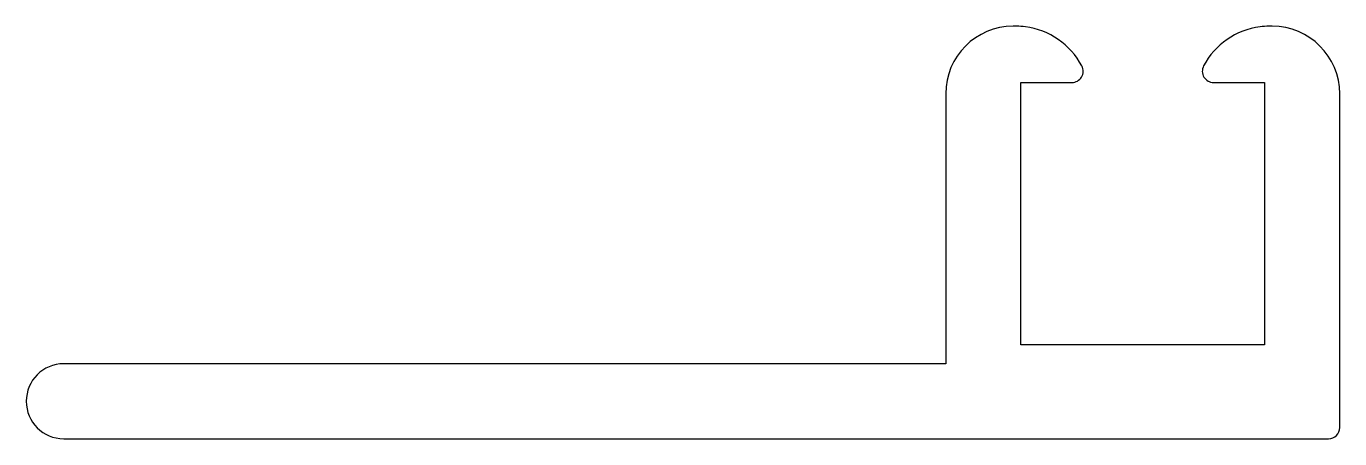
# Model space of a CAD drawing. Extents: x 761.9 to 796.9, y 418.2 to 429.2.
import ezdxf

# ---------------------------------------------------------------- set-up
doc = ezdxf.new("R2010")
doc.units = 0
doc.layers.get('0').update_dxf_attribs({"linetype": 'CONTINUOUS'})

msp = doc.modelspace()

# ---------------------------------------------------------------- linework, layer by layer
for p, q in [((788.31, 429.214), (788.222, 429.214)), ((795.122, 429.214), (795.035, 429.214)), ((788.422, 420.714), (788.422, 427.714)), ((788.422, 427.714), (789.785, 427.714)), ((793.56, 427.714), (794.922, 427.714)), ((794.922, 427.714), (794.922, 420.714)), ((786.422, 427.414), (786.422, 420.214)), ((796.922, 418.514), (796.922, 427.414)), ((794.922, 420.714), (788.422, 420.714)), ((786.422, 420.214), (762.922, 420.214)), ((762.922, 418.214), (796.622, 418.214))]:
    msp.add_line(p, q)
for centre, radius, start, end in [((788.222, 427.414), 1.8, 90, 180), ((788.31, 427.413), 1.801, 82.5074, 89.9978), ((788.284, 427.216), 2, 28.0074, 82.5067), ((795.061, 427.216), 2, 97.4933, 151.9926), ((795.035, 427.413), 1.801, 90.0022, 97.4926), ((795.122, 427.414), 1.8, 0, 90), ((789.785, 428.014), 0.3, 270, 28.0074), ((793.56, 428.014), 0.3, 151.9926, 270), ((762.922, 419.214), 1, 90, 270), ((796.622, 418.514), 0.3, 270, 0)]:
    msp.add_arc(centre, radius, start, end)

doc.saveas('drawing.dxf')
